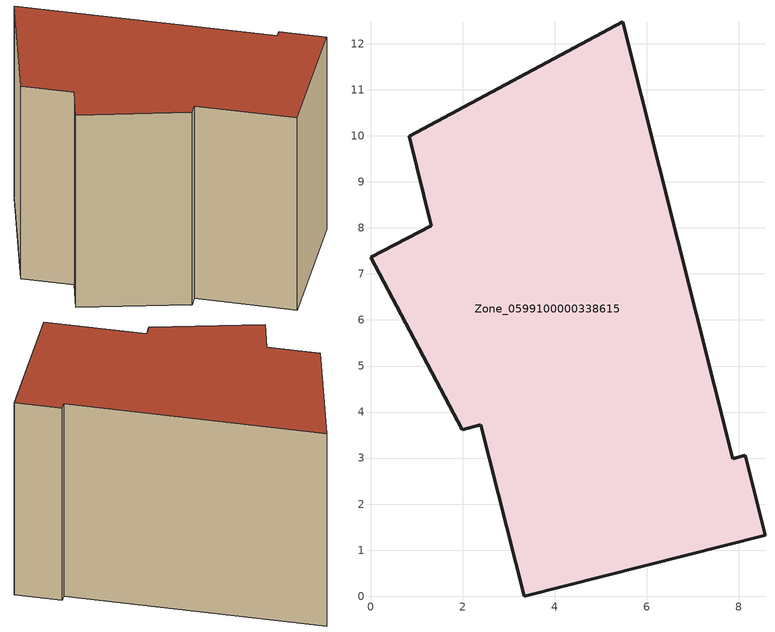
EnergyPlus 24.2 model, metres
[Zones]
Zone_0599100000338615
 floor ground (C_G): 8.57,1.32 3.34,0 2.4,3.72 1.99,3.61 0,7.36 1.32,8.05 0.84,9.99 5.48,12.48 7.87,2.99 8.14,3.06 z0
 wall outside (C_F): 7.87,2.99 5.48,12.48 0.84,9.99 1.32,8.05 0,7.36 1.99,3.61 2.4,3.72 3.34,0 8.57,1.32 8.14,3.06 7.87,2.99 z0:8.43
 roof outside (C_R): 8.57,1.32 8.14,3.06 7.87,2.99 5.48,12.48 0.84,9.99 1.32,8.05 0,7.36 1.99,3.61 2.4,3.72 3.34,0 z8.43
[BUILDING]
Pand.0599100000338615: North Axis=0; Terrain=City; Loads Convergence Tolerance Value=0.04; Temperature Convergence Tolerance Value=0.4; Solar Distribution=FullExterior; Maximum Number of Warmup Days=25; Minimum Number of Warmup Days=1
[Site:Location]
Rotterdam.The.Hague.AP_ZH_NLD Design_Conditions: Latitude=51.96; Longitude=4.45; Time Zone=1; Elevation=-4.5
[SITE:GROUNDTEMPERATURE:BUILDINGSURFACE]
18, 18, 18, 18, 18, 18, 18, 18, 18, 18, 18, 18
[MATERIAL] Thermal Absorptance=0.9; Solar Absorptance=0.7; Visible Absorptance=0.7
Name | Roughness | Thickness | Conductivity | Density | Specific Heat
G.TC.1992-2005 | MediumSmooth | 0.15 | 0.06 | 540 | 1210
F.TC.1992-2005 | Rough | 0.3 | 0.12 | 1920 | 840
R.TC.1992-2005 | MediumRough | 0.2 | 0.08 | 1500 | 1000
[CONSTRUCTION]
C_G: G.TC.1992-2005
C_F: F.TC.1992-2005
C_R: R.TC.1992-2005
[ZONE]
Zone_0599100000338615: Type=1; Multiplier=1; Ceiling Height=Autocalculate; Volume=Autocalculate; Floor Area=autocalculate; Part of Total Floor Area=Yes
[ZONEINFILTRATION:DESIGNFLOWRATE]
Infil_Zone_0599100000338615: Zone or ZoneList or Space or SpaceList=Zone_0599100000338615; Schedule=AlwaysOn; Design Flow Rate Calculation Method=Flow/Area; Flow Rate per Floor Area=0.0015; Constant Term Coefficient=1; Temperature Term Coefficient=0; Velocity Term Coefficient=0; Velocity Squared Term Coefficient=0
[HVACTEMPLATE:ZONE:IDEALLOADSAIRSYSTEM]
Zone_0599100000338615: Maximum Heating Supply Air Temperature=50; Minimum Cooling Supply Air Temperature=13; Maximum Heating Supply Air Humidity Ratio=0.0156; Minimum Cooling Supply Air Humidity Ratio=0.0077; Heating Limit=NoLimit; Cooling Limit=NoLimit; Dehumidification Control Type=ConstantSensibleHeatRatio; Cooling Sensible Heat Ratio=0.7; Dehumidification Setpoint=60; Humidification Control Type=None; Humidification Setpoint=30; Outdoor Air Method=None; Outdoor Air Flow Rate per Person=0.00944; Outdoor Air Flow Rate per Zone Floor Area=0; Outdoor Air Flow Rate per Zone=0; Demand Controlled Ventilation Type=None; Outdoor Air Economizer Type=NoEconomizer; Heat Recovery Type=None; Sensible Heat Recovery Effectiveness=0.7; Latent Heat Recovery Effectiveness=0.65
[ZONECONTROL:THERMOSTAT]
ThermostatControl_Zone_0599100000338615: Zone or ZoneList=Zone_0599100000338615; Control Type Schedule=DualSetpointControlType; Control 1=Thermostat_Zone_0599100000338615; Temperature Difference Between Cutout And Setpoint=0
[THERMOSTATSETPOINT:DUALSETPOINT]
Thermostat_Zone_0599100000338615: Heating Setpoint Temperature Schedule=HeatingSetpoint_Zone_0599100000338615; Cooling Setpoint Temperature Schedule=CoolingSetpoint_Zone_0599100000338615
[SCHEDULE:COMPACT]
HeatingSetpoint_Zone_0599100000338615: Through: 12/31, For: AllDays, Until: 24:00, 21
CoolingSetpoint_Zone_0599100000338615: Through: 12/31, For: AllDays, Until: 24:00, 24
DualSetpointControlType: Through: 12/31, For: AllDays, Until: 24:00, 4
AlwaysOn: Through: 12/31, For: AllDays, Until: 24:00, 1
